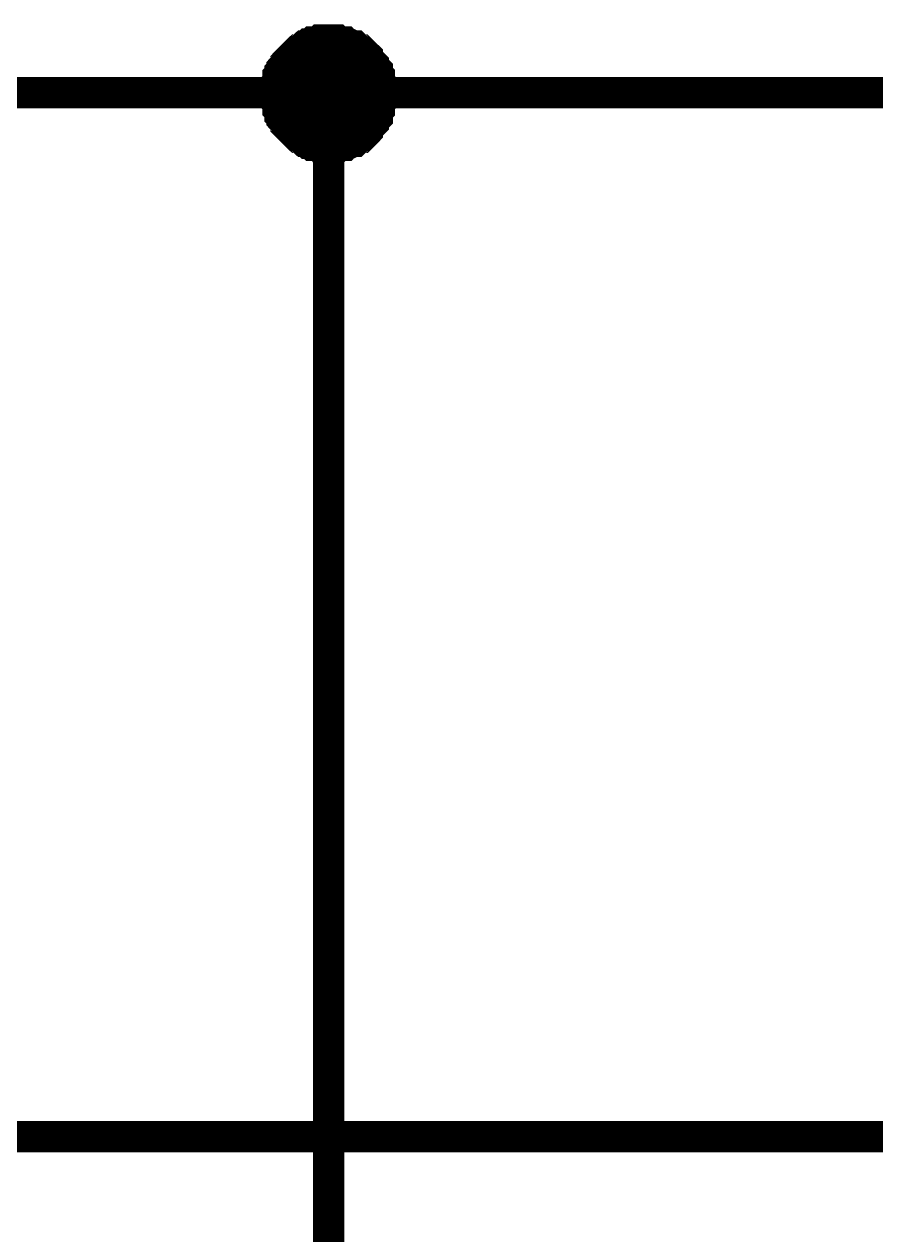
# Model space of a CAD drawing. Header units: millimetres. Extents: x 0 to 567, y 0 to 399.
# Drawn here: x 77.14 to 85.3, y 136.56 to 148.16 of the extents above; entities that cross this region are included whole.
import ezdxf

# ---------------------------------------------------------------- set-up
doc = ezdxf.new("R2010")
doc.units = ezdxf.units.MM
doc.layers.add('Sheet', color=255, linetype='Continuous')

msp = doc.modelspace()

# ---------------------------------------------------------------- linework, layer by layer
at = {"layer": 'Sheet'}
for points, const_width in [([(79.556, 147.5), (79.556, 147.519), (79.556, 147.558), (79.556, 147.577), (79.575, 147.597), (79.575, 147.616), (79.575, 147.655), (79.594, 147.675), (79.594, 147.694), (79.614, 147.714), (79.614, 147.733), (79.633, 147.753), (79.653, 147.772), (79.653, 147.791), (79.672, 147.811), (79.692, 147.83), (79.711, 147.85), (79.731, 147.869), (79.75, 147.889), (79.77, 147.908), (79.789, 147.908), (79.808, 147.928), (79.828, 147.947), (79.847, 147.947), (79.867, 147.967), (79.886, 147.967), (79.906, 147.986), (79.945, 147.986), (79.964, 147.986), (79.983, 148.005), (80.003, 148.005), (80.042, 148.005), (80.061, 148.005)], 0.3), ([(79.556, 147.5), (79.556, 147.519), (79.556, 147.558), (79.556, 147.577), (79.575, 147.597), (79.575, 147.616), (79.575, 147.655), (79.594, 147.675), (79.594, 147.694), (79.614, 147.714), (79.614, 147.733), (79.633, 147.753), (79.653, 147.772), (79.653, 147.791), (79.672, 147.811), (79.692, 147.83), (79.711, 147.85), (79.731, 147.869), (79.75, 147.889), (79.77, 147.908), (79.789, 147.908), (79.808, 147.928), (79.828, 147.947), (79.847, 147.947), (79.867, 147.967), (79.886, 147.967), (79.906, 147.986), (79.945, 147.986), (79.964, 147.986), (79.983, 148.005), (80.003, 148.005), (80.042, 148.005), (80.061, 148.005)], 0.3), ([(79.556, 147.5), (79.556, 147.519), (79.556, 147.558), (79.556, 147.577), (79.575, 147.597), (79.575, 147.616), (79.575, 147.655), (79.594, 147.675), (79.594, 147.694), (79.614, 147.714), (79.614, 147.733), (79.633, 147.753), (79.653, 147.772), (79.653, 147.791), (79.672, 147.811), (79.692, 147.83), (79.711, 147.85), (79.731, 147.869), (79.75, 147.889), (79.77, 147.908), (79.789, 147.908), (79.808, 147.928), (79.828, 147.947), (79.847, 147.947), (79.867, 147.967), (79.886, 147.967), (79.906, 147.986), (79.945, 147.986), (79.964, 147.986), (79.983, 148.005), (80.003, 148.005), (80.042, 148.005), (80.061, 148.005)], 0.3), ([(79.556, 147.5), (79.556, 147.519), (79.556, 147.558), (79.556, 147.577), (79.575, 147.597), (79.575, 147.616), (79.575, 147.655), (79.594, 147.675), (79.594, 147.694), (79.614, 147.714), (79.614, 147.733), (79.633, 147.753), (79.653, 147.772), (79.653, 147.791), (79.672, 147.811), (79.692, 147.83), (79.711, 147.85), (79.731, 147.869), (79.75, 147.889), (79.77, 147.908), (79.789, 147.908), (79.808, 147.928), (79.828, 147.947), (79.847, 147.947), (79.867, 147.967), (79.886, 147.967), (79.906, 147.986), (79.945, 147.986), (79.964, 147.986), (79.983, 148.005), (80.003, 148.005), (80.042, 148.005), (80.061, 148.005)], 0.3), ([(80.061, 148.005), (80.061, 148.005)], 0.3), ([(80.061, 148.005), (80.081, 148.005), (80.12, 148.005), (80.139, 148.005), (80.159, 147.986), (80.197, 147.986), (80.217, 147.986), (80.236, 147.967), (80.256, 147.967), (80.295, 147.947), (80.314, 147.947), (80.334, 147.928), (80.353, 147.908), (80.373, 147.908), (80.392, 147.889), (80.411, 147.869), (80.431, 147.85), (80.431, 147.83), (80.45, 147.811), (80.47, 147.791), (80.489, 147.772), (80.489, 147.753), (80.509, 147.733), (80.528, 147.714), (80.528, 147.694), (80.528, 147.675), (80.548, 147.655), (80.548, 147.616), (80.548, 147.597), (80.567, 147.577), (80.567, 147.558), (80.567, 147.519), (80.567, 147.5)], 0.3), ([(80.061, 148.005), (80.061, 148.005)], 0.3), ([(80.061, 148.005), (80.081, 148.005), (80.12, 148.005), (80.139, 148.005), (80.159, 147.986), (80.197, 147.986), (80.217, 147.986), (80.236, 147.967), (80.256, 147.967), (80.295, 147.947), (80.314, 147.947), (80.334, 147.928), (80.353, 147.908), (80.373, 147.908), (80.392, 147.889), (80.411, 147.869), (80.431, 147.85), (80.431, 147.83), (80.45, 147.811), (80.47, 147.791), (80.489, 147.772), (80.489, 147.753), (80.509, 147.733), (80.528, 147.714), (80.528, 147.694), (80.528, 147.675), (80.548, 147.655), (80.548, 147.616), (80.548, 147.597), (80.567, 147.577), (80.567, 147.558), (80.567, 147.519), (80.567, 147.5)], 0.3), ([(80.061, 148.005), (80.061, 148.005)], 0.3), ([(80.061, 148.005), (80.081, 148.005), (80.12, 148.005), (80.139, 148.005), (80.159, 147.986), (80.197, 147.986), (80.217, 147.986), (80.236, 147.967), (80.256, 147.967), (80.295, 147.947), (80.314, 147.947), (80.334, 147.928), (80.353, 147.908), (80.373, 147.908), (80.392, 147.889), (80.411, 147.869), (80.431, 147.85), (80.431, 147.83), (80.45, 147.811), (80.47, 147.791), (80.489, 147.772), (80.489, 147.753), (80.509, 147.733), (80.528, 147.714), (80.528, 147.694), (80.528, 147.675), (80.548, 147.655), (80.548, 147.616), (80.548, 147.597), (80.567, 147.577), (80.567, 147.558), (80.567, 147.519), (80.567, 147.5)], 0.3), ([(80.061, 148.005), (80.061, 148.005)], 0.3), ([(80.061, 148.005), (80.081, 148.005), (80.12, 148.005), (80.139, 148.005), (80.159, 147.986), (80.197, 147.986), (80.217, 147.986), (80.236, 147.967), (80.256, 147.967), (80.295, 147.947), (80.314, 147.947), (80.334, 147.928), (80.353, 147.908), (80.373, 147.908), (80.392, 147.889), (80.411, 147.869), (80.431, 147.85), (80.431, 147.83), (80.45, 147.811), (80.47, 147.791), (80.489, 147.772), (80.489, 147.753), (80.509, 147.733), (80.528, 147.714), (80.528, 147.694), (80.528, 147.675), (80.548, 147.655), (80.548, 147.616), (80.548, 147.597), (80.567, 147.577), (80.567, 147.558), (80.567, 147.519), (80.567, 147.5)], 0.3), ([(79.556, 147.5), (79.556, 147.519), (79.556, 147.558), (79.556, 147.577), (79.575, 147.597), (79.575, 147.616), (79.575, 147.655), (79.594, 147.675), (79.594, 147.694), (79.614, 147.714), (79.614, 147.733), (79.633, 147.753), (79.653, 147.772), (79.653, 147.791), (79.672, 147.811), (79.692, 147.83), (79.711, 147.85), (79.731, 147.869), (79.75, 147.889), (79.77, 147.908), (79.789, 147.908), (79.808, 147.928), (79.828, 147.947), (79.847, 147.947), (79.867, 147.967), (79.886, 147.967), (79.906, 147.986), (79.945, 147.986), (79.964, 147.986), (79.983, 148.005), (80.003, 148.005), (80.042, 148.005), (80.061, 148.005)], 0.0991), ([(79.556, 147.5), (79.556, 147.519), (79.556, 147.558), (79.556, 147.577), (79.575, 147.597), (79.575, 147.616), (79.575, 147.655), (79.594, 147.675), (79.594, 147.694), (79.614, 147.714), (79.614, 147.733), (79.633, 147.753), (79.653, 147.772), (79.653, 147.791), (79.672, 147.811), (79.692, 147.83), (79.711, 147.85), (79.731, 147.869), (79.75, 147.889), (79.77, 147.908), (79.789, 147.908), (79.808, 147.928), (79.828, 147.947), (79.847, 147.947), (79.867, 147.967), (79.886, 147.967), (79.906, 147.986), (79.945, 147.986), (79.964, 147.986), (79.983, 148.005), (80.003, 148.005), (80.042, 148.005), (80.061, 148.005)], 0.0991), ([(79.556, 147.5), (79.556, 147.519), (79.556, 147.558), (79.556, 147.577), (79.575, 147.597), (79.575, 147.616), (79.575, 147.655), (79.594, 147.675), (79.594, 147.694), (79.614, 147.714), (79.614, 147.733), (79.633, 147.753), (79.653, 147.772), (79.653, 147.791), (79.672, 147.811), (79.692, 147.83), (79.711, 147.85), (79.731, 147.869), (79.75, 147.889), (79.77, 147.908), (79.789, 147.908), (79.808, 147.928), (79.828, 147.947), (79.847, 147.947), (79.867, 147.967), (79.886, 147.967), (79.906, 147.986), (79.945, 147.986), (79.964, 147.986), (79.983, 148.005), (80.003, 148.005), (80.042, 148.005), (80.061, 148.005)], 0.0991), ([(79.556, 147.5), (79.556, 147.519), (79.556, 147.558), (79.556, 147.577), (79.575, 147.597), (79.575, 147.616), (79.575, 147.655), (79.594, 147.675), (79.594, 147.694), (79.614, 147.714), (79.614, 147.733), (79.633, 147.753), (79.653, 147.772), (79.653, 147.791), (79.672, 147.811), (79.692, 147.83), (79.711, 147.85), (79.731, 147.869), (79.75, 147.889), (79.77, 147.908), (79.789, 147.908), (79.808, 147.928), (79.828, 147.947), (79.847, 147.947), (79.867, 147.967), (79.886, 147.967), (79.906, 147.986), (79.945, 147.986), (79.964, 147.986), (79.983, 148.005), (80.003, 148.005), (80.042, 148.005), (80.061, 148.005)], 0.0991), ([(80.061, 148.005), (80.061, 148.005)], 0.0991), ([(80.061, 148.005), (80.081, 148.005), (80.12, 148.005), (80.139, 148.005), (80.159, 147.986), (80.197, 147.986), (80.217, 147.986), (80.236, 147.967), (80.256, 147.967), (80.295, 147.947), (80.314, 147.947), (80.334, 147.928), (80.353, 147.908), (80.373, 147.908), (80.392, 147.889), (80.411, 147.869), (80.431, 147.85), (80.431, 147.83), (80.45, 147.811), (80.47, 147.791), (80.489, 147.772), (80.489, 147.753), (80.509, 147.733), (80.528, 147.714), (80.528, 147.694), (80.528, 147.675), (80.548, 147.655), (80.548, 147.616), (80.548, 147.597), (80.567, 147.577), (80.567, 147.558), (80.567, 147.519), (80.567, 147.5)], 0.0991), ([(80.061, 148.005), (80.061, 148.005)], 0.0991), ([(80.061, 148.005), (80.081, 148.005), (80.12, 148.005), (80.139, 148.005), (80.159, 147.986), (80.197, 147.986), (80.217, 147.986), (80.236, 147.967), (80.256, 147.967), (80.295, 147.947), (80.314, 147.947), (80.334, 147.928), (80.353, 147.908), (80.373, 147.908), (80.392, 147.889), (80.411, 147.869), (80.431, 147.85), (80.431, 147.83), (80.45, 147.811), (80.47, 147.791), (80.489, 147.772), (80.489, 147.753), (80.509, 147.733), (80.528, 147.714), (80.528, 147.694), (80.528, 147.675), (80.548, 147.655), (80.548, 147.616), (80.548, 147.597), (80.567, 147.577), (80.567, 147.558), (80.567, 147.519), (80.567, 147.5)], 0.0991), ([(80.061, 148.005), (80.061, 148.005)], 0.0991), ([(80.061, 148.005), (80.081, 148.005), (80.12, 148.005), (80.139, 148.005), (80.159, 147.986), (80.197, 147.986), (80.217, 147.986), (80.236, 147.967), (80.256, 147.967), (80.295, 147.947), (80.314, 147.947), (80.334, 147.928), (80.353, 147.908), (80.373, 147.908), (80.392, 147.889), (80.411, 147.869), (80.431, 147.85), (80.431, 147.83), (80.45, 147.811), (80.47, 147.791), (80.489, 147.772), (80.489, 147.753), (80.509, 147.733), (80.528, 147.714), (80.528, 147.694), (80.528, 147.675), (80.548, 147.655), (80.548, 147.616), (80.548, 147.597), (80.567, 147.577), (80.567, 147.558), (80.567, 147.519), (80.567, 147.5)], 0.0991), ([(80.061, 148.005), (80.061, 148.005)], 0.0991), ([(80.061, 148.005), (80.081, 148.005), (80.12, 148.005), (80.139, 148.005), (80.159, 147.986), (80.197, 147.986), (80.217, 147.986), (80.236, 147.967), (80.256, 147.967), (80.295, 147.947), (80.314, 147.947), (80.334, 147.928), (80.353, 147.908), (80.373, 147.908), (80.392, 147.889), (80.411, 147.869), (80.431, 147.85), (80.431, 147.83), (80.45, 147.811), (80.47, 147.791), (80.489, 147.772), (80.489, 147.753), (80.509, 147.733), (80.528, 147.714), (80.528, 147.694), (80.528, 147.675), (80.548, 147.655), (80.548, 147.616), (80.548, 147.597), (80.567, 147.577), (80.567, 147.558), (80.567, 147.519), (80.567, 147.5)], 0.0991), ([(62.575, 147.5), (70.063, 147.5), (80.061, 147.5), (85.06, 147.5)], 0.3), ([(80.061, 146.974), (80.042, 146.974), (80.003, 146.974), (79.983, 146.974), (79.964, 146.994), (79.945, 146.994), (79.906, 146.994), (79.886, 147.013), (79.867, 147.013), (79.847, 147.033), (79.828, 147.033), (79.808, 147.052), (79.789, 147.072), (79.77, 147.072), (79.75, 147.091), (79.731, 147.11), (79.711, 147.13), (79.692, 147.149), (79.672, 147.169), (79.653, 147.188), (79.653, 147.208), (79.633, 147.227), (79.614, 147.247), (79.614, 147.266), (79.594, 147.286), (79.594, 147.324), (79.575, 147.344), (79.575, 147.363), (79.575, 147.402), (79.556, 147.422), (79.556, 147.441), (79.556, 147.48), (79.556, 147.5)], 0.3), ([(79.556, 147.5), (79.556, 147.5)], 0.3), ([(80.061, 146.974), (80.042, 146.974), (80.003, 146.974), (79.983, 146.974), (79.964, 146.994), (79.945, 146.994), (79.906, 146.994), (79.886, 147.013), (79.867, 147.013), (79.847, 147.033), (79.828, 147.033), (79.808, 147.052), (79.789, 147.072), (79.77, 147.072), (79.75, 147.091), (79.731, 147.11), (79.711, 147.13), (79.692, 147.149), (79.672, 147.169), (79.653, 147.188), (79.653, 147.208), (79.633, 147.227), (79.614, 147.247), (79.614, 147.266), (79.594, 147.286), (79.594, 147.324), (79.575, 147.344), (79.575, 147.363), (79.575, 147.402), (79.556, 147.422), (79.556, 147.441), (79.556, 147.48), (79.556, 147.5)], 0.3), ([(79.556, 147.5), (79.556, 147.5)], 0.3), ([(80.061, 146.974), (80.042, 146.974), (80.003, 146.974), (79.983, 146.974), (79.964, 146.994), (79.945, 146.994), (79.906, 146.994), (79.886, 147.013), (79.867, 147.013), (79.847, 147.033), (79.828, 147.033), (79.808, 147.052), (79.789, 147.072), (79.77, 147.072), (79.75, 147.091), (79.731, 147.11), (79.711, 147.13), (79.692, 147.149), (79.672, 147.169), (79.653, 147.188), (79.653, 147.208), (79.633, 147.227), (79.614, 147.247), (79.614, 147.266), (79.594, 147.286), (79.594, 147.324), (79.575, 147.344), (79.575, 147.363), (79.575, 147.402), (79.556, 147.422), (79.556, 147.441), (79.556, 147.48), (79.556, 147.5)], 0.3), ([(79.556, 147.5), (79.556, 147.5)], 0.3), ([(80.061, 146.974), (80.042, 146.974), (80.003, 146.974), (79.983, 146.974), (79.964, 146.994), (79.945, 146.994), (79.906, 146.994), (79.886, 147.013), (79.867, 147.013), (79.847, 147.033), (79.828, 147.033), (79.808, 147.052), (79.789, 147.072), (79.77, 147.072), (79.75, 147.091), (79.731, 147.11), (79.711, 147.13), (79.692, 147.149), (79.672, 147.169), (79.653, 147.188), (79.653, 147.208), (79.633, 147.227), (79.614, 147.247), (79.614, 147.266), (79.594, 147.286), (79.594, 147.324), (79.575, 147.344), (79.575, 147.363), (79.575, 147.402), (79.556, 147.422), (79.556, 147.441), (79.556, 147.48), (79.556, 147.5)], 0.3), ([(79.556, 147.5), (79.556, 147.5)], 0.3), ([(80.061, 147.5), (80.061, 117.498), (85.06, 117.498)], 0.3), ([(80.567, 147.5), (80.567, 147.48), (80.567, 147.441), (80.567, 147.422), (80.548, 147.402), (80.548, 147.363), (80.548, 147.344), (80.528, 147.324), (80.528, 147.286), (80.528, 147.266), (80.509, 147.247), (80.489, 147.227), (80.489, 147.208), (80.47, 147.188), (80.45, 147.169), (80.431, 147.149), (80.431, 147.13), (80.411, 147.11), (80.392, 147.091), (80.373, 147.072), (80.353, 147.072), (80.334, 147.052), (80.314, 147.033), (80.295, 147.033), (80.256, 147.013), (80.236, 147.013), (80.217, 146.994), (80.197, 146.994), (80.159, 146.994), (80.139, 146.974), (80.12, 146.974), (80.081, 146.974), (80.061, 146.974)], 0.3), ([(80.567, 147.5), (80.567, 147.48), (80.567, 147.441), (80.567, 147.422), (80.548, 147.402), (80.548, 147.363), (80.548, 147.344), (80.528, 147.324), (80.528, 147.286), (80.528, 147.266), (80.509, 147.247), (80.489, 147.227), (80.489, 147.208), (80.47, 147.188), (80.45, 147.169), (80.431, 147.149), (80.431, 147.13), (80.411, 147.11), (80.392, 147.091), (80.373, 147.072), (80.353, 147.072), (80.334, 147.052), (80.314, 147.033), (80.295, 147.033), (80.256, 147.013), (80.236, 147.013), (80.217, 146.994), (80.197, 146.994), (80.159, 146.994), (80.139, 146.974), (80.12, 146.974), (80.081, 146.974), (80.061, 146.974)], 0.3), ([(80.567, 147.5), (80.567, 147.48), (80.567, 147.441), (80.567, 147.422), (80.548, 147.402), (80.548, 147.363), (80.548, 147.344), (80.528, 147.324), (80.528, 147.286), (80.528, 147.266), (80.509, 147.247), (80.489, 147.227), (80.489, 147.208), (80.47, 147.188), (80.45, 147.169), (80.431, 147.149), (80.431, 147.13), (80.411, 147.11), (80.392, 147.091), (80.373, 147.072), (80.353, 147.072), (80.334, 147.052), (80.314, 147.033), (80.295, 147.033), (80.256, 147.013), (80.236, 147.013), (80.217, 146.994), (80.197, 146.994), (80.159, 146.994), (80.139, 146.974), (80.12, 146.974), (80.081, 146.974), (80.061, 146.974)], 0.3), ([(80.567, 147.5), (80.567, 147.48), (80.567, 147.441), (80.567, 147.422), (80.548, 147.402), (80.548, 147.363), (80.548, 147.344), (80.528, 147.324), (80.528, 147.286), (80.528, 147.266), (80.509, 147.247), (80.489, 147.227), (80.489, 147.208), (80.47, 147.188), (80.45, 147.169), (80.431, 147.149), (80.431, 147.13), (80.411, 147.11), (80.392, 147.091), (80.373, 147.072), (80.353, 147.072), (80.334, 147.052), (80.314, 147.033), (80.295, 147.033), (80.256, 147.013), (80.236, 147.013), (80.217, 146.994), (80.197, 146.994), (80.159, 146.994), (80.139, 146.974), (80.12, 146.974), (80.081, 146.974), (80.061, 146.974)], 0.3), ([(80.567, 147.5), (80.567, 147.5), (80.567, 147.5), (80.567, 147.5), (80.567, 147.5), (80.567, 147.5), (80.567, 147.5), (80.567, 147.5), (80.567, 147.5), (80.567, 147.5), (80.567, 147.5), (80.567, 147.5), (80.567, 147.5), (80.567, 147.5), (80.567, 147.5), (80.567, 147.5), (80.567, 147.5), (80.567, 147.5), (80.567, 147.5), (80.567, 147.5), (80.567, 147.5), (80.567, 147.5), (80.567, 147.5), (80.567, 147.5), (80.567, 147.5), (80.567, 147.5), (80.567, 147.5), (80.567, 147.5), (80.567, 147.5), (80.567, 147.5), (80.567, 147.5), (80.567, 147.5), (80.567, 147.5)], 0.3), ([(80.567, 147.5), (80.567, 147.5)], 0.3), ([(80.567, 147.5), (80.567, 147.5), (80.567, 147.5), (80.567, 147.5), (80.567, 147.5), (80.567, 147.5), (80.567, 147.5), (80.567, 147.5), (80.567, 147.5), (80.567, 147.5), (80.567, 147.5), (80.567, 147.5), (80.567, 147.5), (80.567, 147.5), (80.567, 147.5), (80.567, 147.5), (80.567, 147.5), (80.567, 147.5), (80.567, 147.5), (80.567, 147.5), (80.567, 147.5), (80.567, 147.5), (80.567, 147.5), (80.567, 147.5), (80.567, 147.5), (80.567, 147.5), (80.567, 147.5), (80.567, 147.5), (80.567, 147.5), (80.567, 147.5), (80.567, 147.5), (80.567, 147.5), (80.567, 147.5)], 0.3), ([(80.567, 147.5), (80.567, 147.5)], 0.3), ([(80.567, 147.5), (80.567, 147.5), (80.567, 147.5), (80.567, 147.5), (80.567, 147.5), (80.567, 147.5), (80.567, 147.5), (80.567, 147.5), (80.567, 147.5), (80.567, 147.5), (80.567, 147.5), (80.567, 147.5), (80.567, 147.5), (80.567, 147.5), (80.567, 147.5), (80.567, 147.5), (80.567, 147.5), (80.567, 147.5), (80.567, 147.5), (80.567, 147.5), (80.567, 147.5), (80.567, 147.5), (80.567, 147.5), (80.567, 147.5), (80.567, 147.5), (80.567, 147.5), (80.567, 147.5), (80.567, 147.5), (80.567, 147.5), (80.567, 147.5), (80.567, 147.5), (80.567, 147.5), (80.567, 147.5)], 0.3), ([(80.567, 147.5), (80.567, 147.5)], 0.3), ([(80.567, 147.5), (80.567, 147.5), (80.567, 147.5), (80.567, 147.5), (80.567, 147.5), (80.567, 147.5), (80.567, 147.5), (80.567, 147.5), (80.567, 147.5), (80.567, 147.5), (80.567, 147.5), (80.567, 147.5), (80.567, 147.5), (80.567, 147.5), (80.567, 147.5), (80.567, 147.5), (80.567, 147.5), (80.567, 147.5), (80.567, 147.5), (80.567, 147.5), (80.567, 147.5), (80.567, 147.5), (80.567, 147.5), (80.567, 147.5), (80.567, 147.5), (80.567, 147.5), (80.567, 147.5), (80.567, 147.5), (80.567, 147.5), (80.567, 147.5), (80.567, 147.5), (80.567, 147.5), (80.567, 147.5)], 0.3), ([(80.567, 147.5), (80.567, 147.5)], 0.3), ([(90.059, 147.5), (85.06, 147.5)], 0.3), ([(80.061, 146.974), (80.042, 146.974), (80.003, 146.974), (79.983, 146.974), (79.964, 146.994), (79.945, 146.994), (79.906, 146.994), (79.886, 147.013), (79.867, 147.013), (79.847, 147.033), (79.828, 147.033), (79.808, 147.052), (79.789, 147.072), (79.77, 147.072), (79.75, 147.091), (79.731, 147.11), (79.711, 147.13), (79.692, 147.149), (79.672, 147.169), (79.653, 147.188), (79.653, 147.208), (79.633, 147.227), (79.614, 147.247), (79.614, 147.266), (79.594, 147.286), (79.594, 147.324), (79.575, 147.344), (79.575, 147.363), (79.575, 147.402), (79.556, 147.422), (79.556, 147.441), (79.556, 147.48), (79.556, 147.5)], 0.0991), ([(79.556, 147.5), (79.556, 147.5)], 0.0991), ([(80.061, 146.974), (80.042, 146.974), (80.003, 146.974), (79.983, 146.974), (79.964, 146.994), (79.945, 146.994), (79.906, 146.994), (79.886, 147.013), (79.867, 147.013), (79.847, 147.033), (79.828, 147.033), (79.808, 147.052), (79.789, 147.072), (79.77, 147.072), (79.75, 147.091), (79.731, 147.11), (79.711, 147.13), (79.692, 147.149), (79.672, 147.169), (79.653, 147.188), (79.653, 147.208), (79.633, 147.227), (79.614, 147.247), (79.614, 147.266), (79.594, 147.286), (79.594, 147.324), (79.575, 147.344), (79.575, 147.363), (79.575, 147.402), (79.556, 147.422), (79.556, 147.441), (79.556, 147.48), (79.556, 147.5)], 0.0991), ([(79.556, 147.5), (79.556, 147.5)], 0.0991), ([(80.061, 146.974), (80.042, 146.974), (80.003, 146.974), (79.983, 146.974), (79.964, 146.994), (79.945, 146.994), (79.906, 146.994), (79.886, 147.013), (79.867, 147.013), (79.847, 147.033), (79.828, 147.033), (79.808, 147.052), (79.789, 147.072), (79.77, 147.072), (79.75, 147.091), (79.731, 147.11), (79.711, 147.13), (79.692, 147.149), (79.672, 147.169), (79.653, 147.188), (79.653, 147.208), (79.633, 147.227), (79.614, 147.247), (79.614, 147.266), (79.594, 147.286), (79.594, 147.324), (79.575, 147.344), (79.575, 147.363), (79.575, 147.402), (79.556, 147.422), (79.556, 147.441), (79.556, 147.48), (79.556, 147.5)], 0.0991), ([(79.556, 147.5), (79.556, 147.5)], 0.0991), ([(80.061, 146.974), (80.042, 146.974), (80.003, 146.974), (79.983, 146.974), (79.964, 146.994), (79.945, 146.994), (79.906, 146.994), (79.886, 147.013), (79.867, 147.013), (79.847, 147.033), (79.828, 147.033), (79.808, 147.052), (79.789, 147.072), (79.77, 147.072), (79.75, 147.091), (79.731, 147.11), (79.711, 147.13), (79.692, 147.149), (79.672, 147.169), (79.653, 147.188), (79.653, 147.208), (79.633, 147.227), (79.614, 147.247), (79.614, 147.266), (79.594, 147.286), (79.594, 147.324), (79.575, 147.344), (79.575, 147.363), (79.575, 147.402), (79.556, 147.422), (79.556, 147.441), (79.556, 147.48), (79.556, 147.5)], 0.0991), ([(79.556, 147.5), (79.556, 147.5)], 0.0991), ([(80.567, 147.5), (80.567, 147.48), (80.567, 147.441), (80.567, 147.422), (80.548, 147.402), (80.548, 147.363), (80.548, 147.344), (80.528, 147.324), (80.528, 147.286), (80.528, 147.266), (80.509, 147.247), (80.489, 147.227), (80.489, 147.208), (80.47, 147.188), (80.45, 147.169), (80.431, 147.149), (80.431, 147.13), (80.411, 147.11), (80.392, 147.091), (80.373, 147.072), (80.353, 147.072), (80.334, 147.052), (80.314, 147.033), (80.295, 147.033), (80.256, 147.013), (80.236, 147.013), (80.217, 146.994), (80.197, 146.994), (80.159, 146.994), (80.139, 146.974), (80.12, 146.974), (80.081, 146.974), (80.061, 146.974)], 0.0991), ([(80.567, 147.5), (80.567, 147.48), (80.567, 147.441), (80.567, 147.422), (80.548, 147.402), (80.548, 147.363), (80.548, 147.344), (80.528, 147.324), (80.528, 147.286), (80.528, 147.266), (80.509, 147.247), (80.489, 147.227), (80.489, 147.208), (80.47, 147.188), (80.45, 147.169), (80.431, 147.149), (80.431, 147.13), (80.411, 147.11), (80.392, 147.091), (80.373, 147.072), (80.353, 147.072), (80.334, 147.052), (80.314, 147.033), (80.295, 147.033), (80.256, 147.013), (80.236, 147.013), (80.217, 146.994), (80.197, 146.994), (80.159, 146.994), (80.139, 146.974), (80.12, 146.974), (80.081, 146.974), (80.061, 146.974)], 0.0991), ([(80.567, 147.5), (80.567, 147.48), (80.567, 147.441), (80.567, 147.422), (80.548, 147.402), (80.548, 147.363), (80.548, 147.344), (80.528, 147.324), (80.528, 147.286), (80.528, 147.266), (80.509, 147.247), (80.489, 147.227), (80.489, 147.208), (80.47, 147.188), (80.45, 147.169), (80.431, 147.149), (80.431, 147.13), (80.411, 147.11), (80.392, 147.091), (80.373, 147.072), (80.353, 147.072), (80.334, 147.052), (80.314, 147.033), (80.295, 147.033), (80.256, 147.013), (80.236, 147.013), (80.217, 146.994), (80.197, 146.994), (80.159, 146.994), (80.139, 146.974), (80.12, 146.974), (80.081, 146.974), (80.061, 146.974)], 0.0991), ([(80.567, 147.5), (80.567, 147.48), (80.567, 147.441), (80.567, 147.422), (80.548, 147.402), (80.548, 147.363), (80.548, 147.344), (80.528, 147.324), (80.528, 147.286), (80.528, 147.266), (80.509, 147.247), (80.489, 147.227), (80.489, 147.208), (80.47, 147.188), (80.45, 147.169), (80.431, 147.149), (80.431, 147.13), (80.411, 147.11), (80.392, 147.091), (80.373, 147.072), (80.353, 147.072), (80.334, 147.052), (80.314, 147.033), (80.295, 147.033), (80.256, 147.013), (80.236, 147.013), (80.217, 146.994), (80.197, 146.994), (80.159, 146.994), (80.139, 146.974), (80.12, 146.974), (80.081, 146.974), (80.061, 146.974)], 0.0991), ([(80.567, 147.5), (80.567, 147.5), (80.567, 147.5), (80.567, 147.5), (80.567, 147.5), (80.567, 147.5), (80.567, 147.5), (80.567, 147.5), (80.567, 147.5), (80.567, 147.5), (80.567, 147.5), (80.567, 147.5), (80.567, 147.5), (80.567, 147.5), (80.567, 147.5), (80.567, 147.5), (80.567, 147.5), (80.567, 147.5), (80.567, 147.5), (80.567, 147.5), (80.567, 147.5), (80.567, 147.5), (80.567, 147.5), (80.567, 147.5), (80.567, 147.5), (80.567, 147.5), (80.567, 147.5), (80.567, 147.5), (80.567, 147.5), (80.567, 147.5), (80.567, 147.5), (80.567, 147.5), (80.567, 147.5)], 0.0991), ([(80.567, 147.5), (80.567, 147.5)], 0.0991), ([(80.567, 147.5), (80.567, 147.5), (80.567, 147.5), (80.567, 147.5), (80.567, 147.5), (80.567, 147.5), (80.567, 147.5), (80.567, 147.5), (80.567, 147.5), (80.567, 147.5), (80.567, 147.5), (80.567, 147.5), (80.567, 147.5), (80.567, 147.5), (80.567, 147.5), (80.567, 147.5), (80.567, 147.5), (80.567, 147.5), (80.567, 147.5), (80.567, 147.5), (80.567, 147.5), (80.567, 147.5), (80.567, 147.5), (80.567, 147.5), (80.567, 147.5), (80.567, 147.5), (80.567, 147.5), (80.567, 147.5), (80.567, 147.5), (80.567, 147.5), (80.567, 147.5), (80.567, 147.5), (80.567, 147.5)], 0.0991), ([(80.567, 147.5), (80.567, 147.5)], 0.0991), ([(80.567, 147.5), (80.567, 147.5), (80.567, 147.5), (80.567, 147.5), (80.567, 147.5), (80.567, 147.5), (80.567, 147.5), (80.567, 147.5), (80.567, 147.5), (80.567, 147.5), (80.567, 147.5), (80.567, 147.5), (80.567, 147.5), (80.567, 147.5), (80.567, 147.5), (80.567, 147.5), (80.567, 147.5), (80.567, 147.5), (80.567, 147.5), (80.567, 147.5), (80.567, 147.5), (80.567, 147.5), (80.567, 147.5), (80.567, 147.5), (80.567, 147.5), (80.567, 147.5), (80.567, 147.5), (80.567, 147.5), (80.567, 147.5), (80.567, 147.5), (80.567, 147.5), (80.567, 147.5), (80.567, 147.5)], 0.0991), ([(80.567, 147.5), (80.567, 147.5)], 0.0991), ([(80.567, 147.5), (80.567, 147.5), (80.567, 147.5), (80.567, 147.5), (80.567, 147.5), (80.567, 147.5), (80.567, 147.5), (80.567, 147.5), (80.567, 147.5), (80.567, 147.5), (80.567, 147.5), (80.567, 147.5), (80.567, 147.5), (80.567, 147.5), (80.567, 147.5), (80.567, 147.5), (80.567, 147.5), (80.567, 147.5), (80.567, 147.5), (80.567, 147.5), (80.567, 147.5), (80.567, 147.5), (80.567, 147.5), (80.567, 147.5), (80.567, 147.5), (80.567, 147.5), (80.567, 147.5), (80.567, 147.5), (80.567, 147.5), (80.567, 147.5), (80.567, 147.5), (80.567, 147.5), (80.567, 147.5)], 0.0991), ([(80.567, 147.5), (80.567, 147.5)], 0.0991), ([(85.06, 137.499), (70.063, 137.499)], 0.3), ([(90.059, 137.499), (85.06, 137.499)], 0.3)]:
    msp.add_lwpolyline(points, dxfattribs=dict(at, const_width=const_width))
at = {"layer": 'Sheet', "const_width": 0.508}
msp.add_lwpolyline([(79.746, 147.5, 1), (80.254, 147.5, 1)], format="xyb", close=True, dxfattribs=at)

doc.saveas('drawing.dxf')
